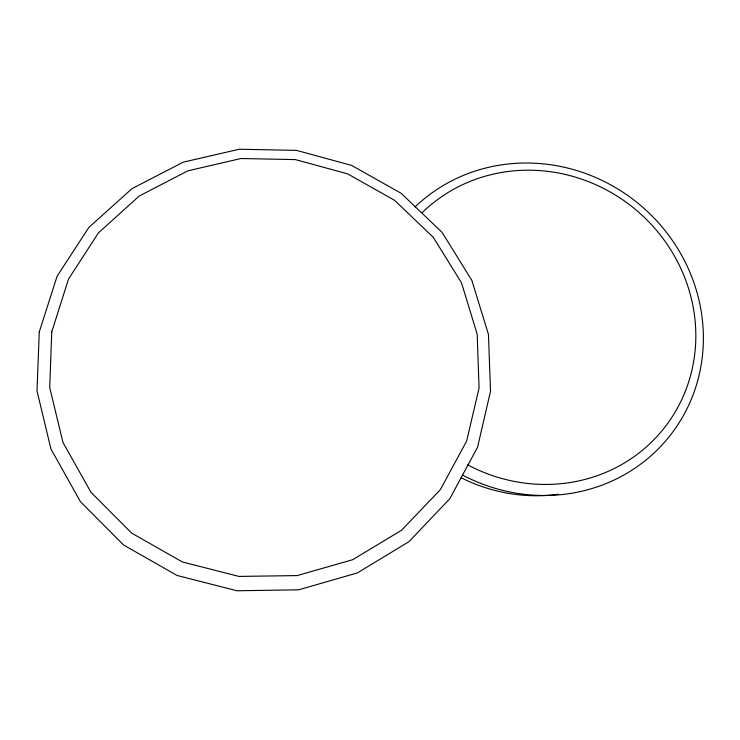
<?xml version="1.0" encoding="UTF-8"?>
<svg xmlns="http://www.w3.org/2000/svg" width="740" height="740" viewBox="0 0 740 740"><rect width="100%" height="100%" fill="white"/><g stroke="black" fill="none" stroke-linecap="round" stroke-linejoin="round"><path stroke-width="1.11" d="M414.992 206.987A171.662 162.541 39.2 0 1 638.907 204A171.662 162.541 39.2 0 1 678.136 424.298A171.662 162.541 39.2 0 1 462.759 475.163M558.45 494.218A164.086 155.678 39.3 0 1 461.075 477.707M422.17 212.685A162.301 153.615 39.1 0 1 634.31 208.513A162.301 153.615 39.1 0 1 671.929 417.249A162.301 153.615 39.1 0 1 467.615 464.822M51.745 331.853L49.719 387.64L62.992 442.483L90.946 492.257L131.711 533.142L182.308 561.938L238.909 576.423L297.166 575.581L352.721 559.699L401.552 530.247L440.328 489.667L466.635 441.105L479.058 388.065L477.189 334.175L461.519 282.884L433.316 237.346L394.503 200.263L347.55 173.817L295.315 159.59L240.944 158.526L187.784 170.857L139.203 196.063L98.466 232.85L68.515 279.072L51.745 331.853M39.266 331.946L37 390.942L50.94 448.977L80.447 501.692L123.552 544.991L177.101 575.48L237.004 590.77L298.655 589.817L357.401 572.917L408.97 541.662L449.855 498.668L477.531 447.293L490.527 391.266L488.446 334.397L471.833 280.321L442.048 232.332L401.126 193.279L351.648 165.409L296.601 150.396L239.288 149.23L183.215 162.171L131.924 188.691L88.846 227.439L57.119 276.205L39.266 331.946"/></g></svg>
